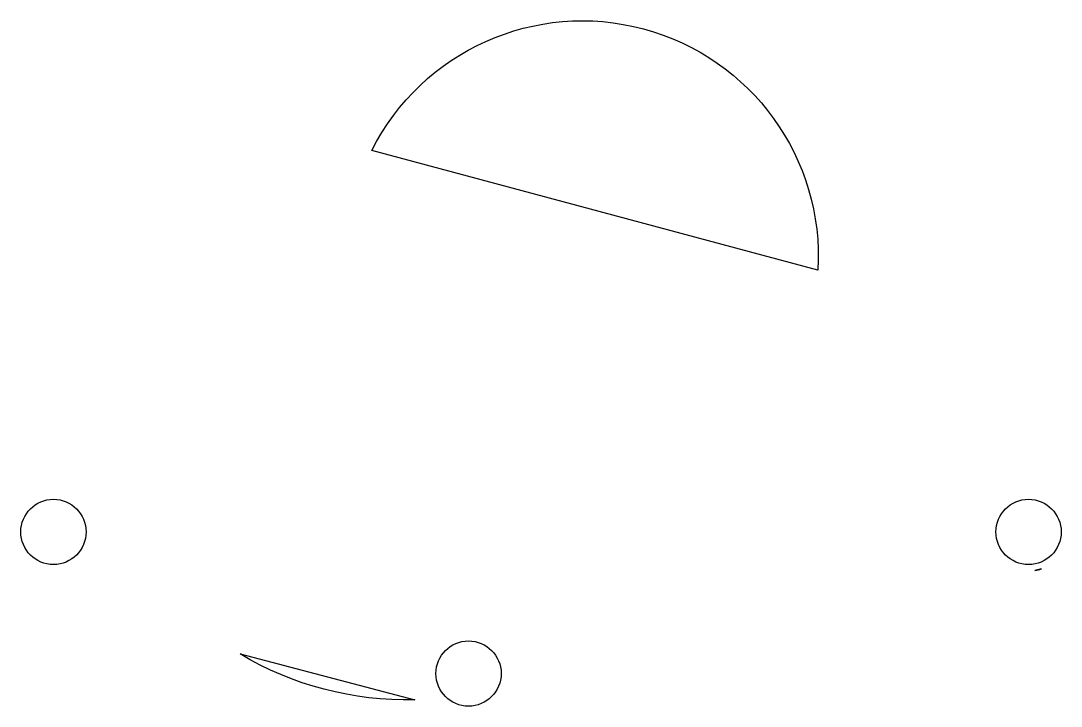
# Model space of a CAD drawing. Header units: millimetres. Extents: x -154 to 5, y -27 to 78.
import ezdxf

# ---------------------------------------------------------------- set-up
doc = ezdxf.new("R2010")
doc.units = ezdxf.units.MM

msp = doc.modelspace()

# ---------------------------------------------------------------- linework, layer by layer
for points in [[(-100.64, 58.42, -0.813745), (-32.27, 40.09)], [(0.97, -5.92, 0.042542), (1.96, -5.67)], [(-120.8, -18.7), (-94.05, -25.71, -0.142264)]]:
    msp.add_lwpolyline(points, format="xyb", close=True)
for centre in [(-149.4, 0), (0, 0), (-85.8, -21.7)]:
    msp.add_circle(centre, 5)

doc.saveas('drawing.dxf')
